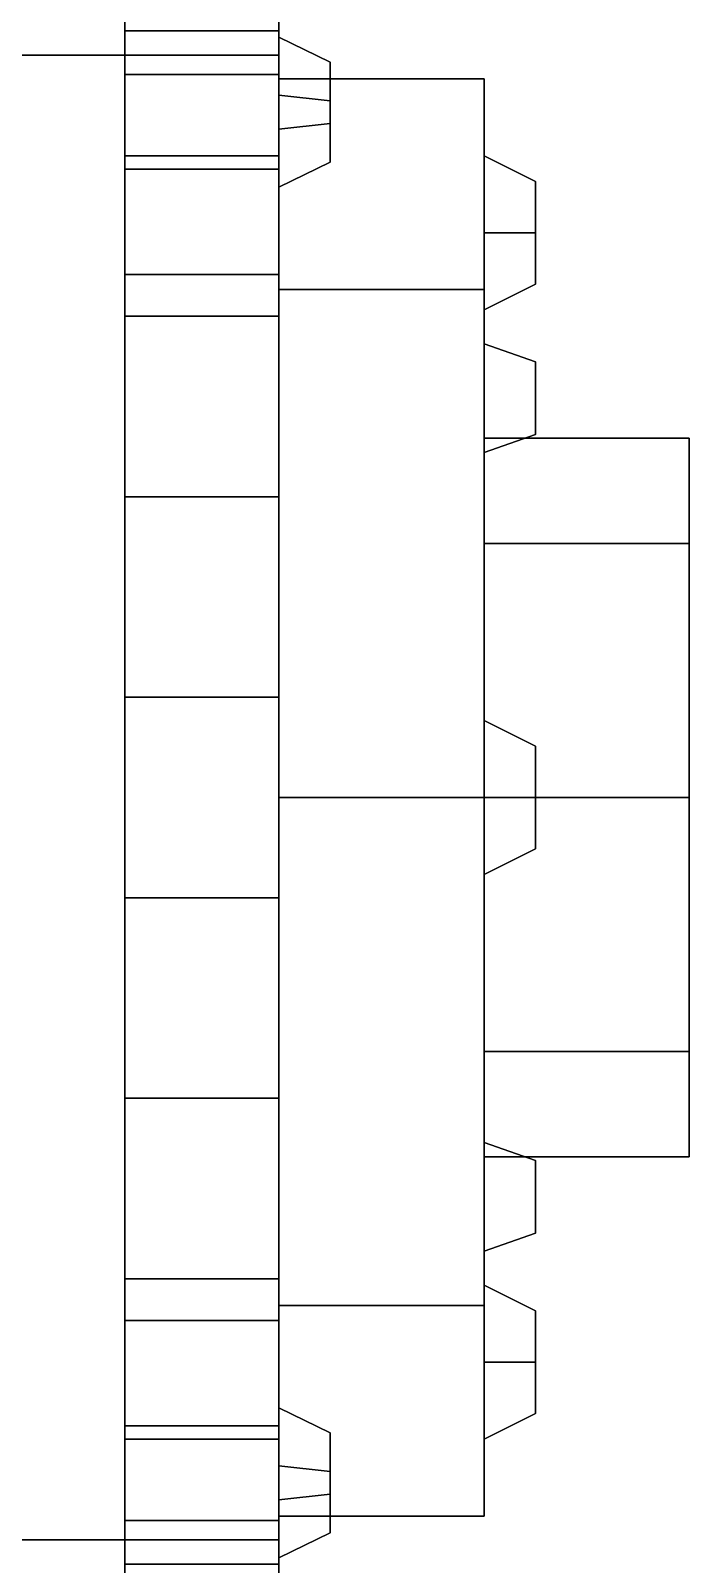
# Model space of a CAD drawing. Header units: millimetres. Extents: x -0.8 to 1, y -3.1 to 12.1.
# Drawn here: x 0.7617 to 0.89, y -0.1494 to 0.1494 of the extents above; entities that cross this region are included whole.
import ezdxf

# ---------------------------------------------------------------- set-up
doc = ezdxf.new("R2010")
doc.units = ezdxf.units.MM
doc.layers.add('wheels', color=2, linetype='Continuous')

msp = doc.modelspace()

# ---------------------------------------------------------------- linework, layer by layer
at = {"layer": 'wheels'}
for points in [[(0.78, 0.14938, 0.55586), (0.78, 0.12502, 0.52531), (0.78, 0.35571, 0.23603), (0.78, 0.48274, 0.39533)], [(0.78, 0.12502, 0.77469), (0.78, 0.14938, 0.74414), (0.78, 0.48274, 0.90467), (0.78, 0.35571, 1.06397)], [(0.81, 0.14464, 1.2837), (0.81, 0.40527, 1.15819), (0.73, 0.40527, 1.15819), (0.73, 0.14464, 1.2837)], [(0.81, 0.40527, 0.14181), (0.81, 0.14464, 0.0163), (0.73, 0.14464, 0.0163), (0.73, 0.40527, 0.14181)], [(0.81, 0.14464, 0.0163), (0.81, 0.40527, 0.14181), (0.81, 0.38345, 0.16917), (0.81, 0.13685, 0.05042)], [(0.81, 0.40527, 1.15819), (0.81, 0.14464, 1.2837), (0.81, 0.13685, 1.24958), (0.81, 0.38345, 1.13083)], [(0.81, 0.13685, 0.05042), (0.81, 0.38345, 0.16917), (0.81, 0.36237, 0.17155), (0.81, 0.14814, 0.06838)], [(0.81, 0.38345, 1.13083), (0.81, 0.13685, 1.24958), (0.81, 0.14814, 1.23162), (0.81, 0.36237, 1.12845)], [(0.81, 0.14814, 0.06838), (0.81, 0.36237, 0.17155), (0.81, 0.36474, 0.19263), (0.81, 0.13017, 0.07967)], [(0.81, 0.13017, 0.07967), (0.81, 0.36474, 0.19263), (0.81, 0.34292, 0.21999), (0.81, 0.12239, 0.11379)], [(0.81, 0.36237, 1.12845), (0.81, 0.14814, 1.23162), (0.81, 0.13017, 1.22033), (0.81, 0.36474, 1.10737)], [(0.81, 0.36474, 1.10737), (0.81, 0.13017, 1.22033), (0.81, 0.12239, 1.18621), (0.81, 0.34292, 1.08001)], [(0.81, 0.12502, 0.52531), (0.81, 0.35571, 0.23603), (0.78, 0.35571, 0.23603), (0.78, 0.12502, 0.52531)], [(0.81, 0.35571, 1.06397), (0.81, 0.12502, 0.77469), (0.78, 0.12502, 0.77469), (0.78, 0.35571, 1.06397)], [(0.81, 0.35571, 0.23603), (0.81, 0.12502, 0.52531), (0.81, 0.09375, 0.50037), (0.81, 0.32444, 0.21109)], [(0.81, 0.32444, 1.08891), (0.81, 0.09375, 0.79963), (0.81, 0.12502, 0.77469), (0.81, 0.35571, 1.06397)], [(0.81, 0.12239, 0.11379), (0.81, 0.34292, 0.21999), (0.78, 0.34292, 0.21999), (0.78, 0.12239, 0.11379)], [(0.81, 0.34292, 1.08001), (0.81, 0.12239, 1.18621), (0.78, 0.12239, 1.18621), (0.78, 0.34292, 1.08001)], [(0.81, 0.32444, 0.21109), (0.81, 0.09375, 0.50037), (0.78, 0.09375, 0.50037), (0.78, 0.32444, 0.21109)], [(0.81, 0.09375, 0.79963), (0.81, 0.32444, 1.08891), (0.78, 0.32444, 1.08891), (0.78, 0.09375, 0.79963)], [(0.78, 0.09375, 0.50037), (0.78, 0.05854, 0.48341), (0.78, 0.14087, 0.12269), (0.78, 0.32444, 0.21109)], [(0.78, 0.05854, 0.81659), (0.78, 0.09375, 0.79963), (0.78, 0.32444, 1.08891), (0.78, 0.14087, 1.17731)], [(0.81, 0.17544, 0.67), (0.81, 0.16674, 0.7081), (0.81, 0.14, 0.65)], [(0.81, 0.17544, 0.63), (0.81, 0.17544, 0.67), (0.81, 0.14, 0.65)], [(0.81, 0.16674, 0.5919), (0.81, 0.17544, 0.63), (0.81, 0.14, 0.65)], [(0.81, 0.16674, 0.7081), (0.81, 0.14938, 0.74414), (0.81, 0.09899, 0.74899), (0.81, 0.14, 0.65)], [(0.81, 0.14938, 0.55586), (0.81, 0.16674, 0.5919), (0.81, 0.14, 0.65), (0.81, 0.09899, 0.55101)], [(0.81, 0.14938, 0.55586), (0.81, 0.12502, 0.52531), (0.78, 0.12502, 0.52531), (0.78, 0.14938, 0.55586)], [(0.81, 0.12502, 0.77469), (0.81, 0.14938, 0.74414), (0.78, 0.14938, 0.74414), (0.78, 0.12502, 0.77469)], [(0.81, 0.12502, 0.52531), (0.81, 0.14938, 0.55586), (0.81, 0.09899, 0.55101)], [(0.81, 0.14938, 0.74414), (0.81, 0.12502, 0.77469), (0.81, 0.09899, 0.74899)], [(0.81, 0.14814, 0.06838), (0.81, 0.13017, 0.07967), (0.82, 0.13129, 0.07479), (0.82, 0.14326, 0.06727)], [(0.81, 0.13685, 0.05042), (0.81, 0.14814, 0.06838), (0.82, 0.14326, 0.06727), (0.82, 0.13574, 0.05529)], [(0.81, 0.14814, 1.23162), (0.81, 0.13685, 1.24958), (0.82, 0.13574, 1.24471), (0.82, 0.14326, 1.23273)], [(0.81, 0.13017, 1.22033), (0.81, 0.14814, 1.23162), (0.82, 0.14326, 1.23273), (0.82, 0.13129, 1.22521)], [(0.81, -0.14464, 1.2837), (0.81, 0.14464, 1.2837), (0.73, 0.14464, 1.2837), (0.73, -0.14464, 1.2837)], [(0.81, 0.14464, 0.0163), (0.81, -0.14464, 0.0163), (0.73, -0.14464, 0.0163), (0.73, 0.14464, 0.0163)], [(0.81, -0.14464, 0.0163), (0.81, 0.14464, 0.0163), (0.81, 0.13685, 0.05042), (0.81, -0.13685, 0.05042)], [(0.81, 0.14464, 1.2837), (0.81, -0.14464, 1.2837), (0.81, -0.13685, 1.24958), (0.81, 0.13685, 1.24958)], [(0.81, 0.05854, 0.48341), (0.81, 0.14087, 0.12269), (0.78, 0.14087, 0.12269), (0.78, 0.05854, 0.48341)], [(0.81, 0.14087, 1.17731), (0.81, 0.05854, 0.81659), (0.78, 0.05854, 0.81659), (0.78, 0.14087, 1.17731)], [(0.81, 0.14087, 0.12269), (0.81, 0.05854, 0.48341), (0.81, 0.01954, 0.47451), (0.81, 0.10187, 0.11379)], [(0.81, 0.12239, 0.11379), (0.81, 0.14087, 0.12269), (0.81, 0.10187, 0.11379), (0.81, 0.12239, 0.11379)], [(0.81, 0.10187, 1.18621), (0.81, 0.01954, 0.82549), (0.81, 0.05854, 0.81659), (0.81, 0.14087, 1.17731)], [(0.81, 0.12239, 1.18621), (0.81, 0.10187, 1.18621), (0.81, 0.14087, 1.17731), (0.81, 0.12239, 1.18621)], [(0.82, 0.14326, 0.06727), (0.82, 0.13129, 0.07479), (0.82, 0.12376, 0.06282), (0.82, 0.13574, 0.05529)], [(0.82, 0.12376, 1.23718), (0.82, 0.13129, 1.22521), (0.82, 0.14326, 1.23273), (0.82, 0.13574, 1.24471)], [(0.81, 0.09899, 0.55101), (0.81, 0.14, 0.65), (0.85, 0.14, 0.65), (0.85, 0.09899, 0.55101)], [(0.81, 0.14, 0.65), (0.81, 0.09899, 0.74899), (0.85, 0.09899, 0.74899), (0.85, 0.14, 0.65)], [(0.85, 0.09899, 0.74899), (0.85, 0.08839, 0.73839), (0.85, 0.125, 0.65), (0.85, 0.14, 0.65)], [(0.85, 0.14, 0.65), (0.85, 0.125, 0.65), (0.85, 0.08839, 0.56161), (0.85, 0.09899, 0.55101)], [(0.81, -0.13685, 0.05042), (0.81, 0.13685, 0.05042), (0.81, 0.11889, 0.06171), (0.81, -0.11889, 0.06171)], [(0.81, 0.11889, 0.06171), (0.81, 0.13685, 0.05042), (0.82, 0.13574, 0.05529), (0.82, 0.12376, 0.06282)], [(0.81, 0.13685, 1.24958), (0.81, -0.13685, 1.24958), (0.81, -0.11889, 1.23829), (0.81, 0.11889, 1.23829)], [(0.81, 0.13685, 1.24958), (0.81, 0.11889, 1.23829), (0.82, 0.12376, 1.23718), (0.82, 0.13574, 1.24471)], [(0.81, 0.13017, 0.07967), (0.81, 0.11889, 0.06171), (0.82, 0.12376, 0.06282), (0.82, 0.13129, 0.07479)], [(0.81, 0.11889, 1.23829), (0.81, 0.13017, 1.22033), (0.82, 0.13129, 1.22521), (0.82, 0.12376, 1.23718)], [(0.81, -0.11889, 0.06171), (0.81, 0.11889, 0.06171), (0.81, 0.13017, 0.07967), (0.81, -0.13017, 0.07967)], [(0.81, -0.13017, 0.07967), (0.81, 0.13017, 0.07967), (0.81, 0.12239, 0.11379), (0.81, -0.12239, 0.11379)], [(0.81, 0.11889, 1.23829), (0.81, -0.11889, 1.23829), (0.81, -0.13017, 1.22033), (0.81, 0.13017, 1.22033)], [(0.81, 0.13017, 1.22033), (0.81, -0.13017, 1.22033), (0.81, -0.12239, 1.18621), (0.81, 0.12239, 1.18621)], [(0.81, 0.12502, 0.77469), (0.81, 0.09375, 0.79963), (0.81, 0.09899, 0.74899)], [(0.81, 0.09375, 0.50037), (0.81, 0.12502, 0.52531), (0.81, 0.09899, 0.55101)], [(0.85, 0.11, 0.635), (0.85, 0.125, 0.65), (0.86, 0.12, 0.65), (0.86, 0.11, 0.64)], [(0.85, 0.125, 0.65), (0.85, 0.11, 0.665), (0.86, 0.11, 0.66), (0.86, 0.12, 0.65)], [(0.85, 0.08839, 0.73839), (0.85, 0.08839, 0.71718), (0.85, 0.11, 0.665), (0.85, 0.125, 0.65)], [(0.85, 0.125, 0.65), (0.85, 0.11, 0.635), (0.85, 0.08839, 0.58282), (0.85, 0.08839, 0.56161)], [(0.81, -0.12239, 0.11379), (0.81, 0.12239, 0.11379), (0.78, 0.12239, 0.11379), (0.78, -0.12239, 0.11379)], [(0.81, 0.12239, 1.18621), (0.81, -0.12239, 1.18621), (0.78, -0.12239, 1.18621), (0.78, 0.12239, 1.18621)], [(0.86, 0.11, 0.66), (0.86, 0.1, 0.65), (0.86, 0.11, 0.64), (0.86, 0.12, 0.65)], [(0.85, 0.095, 0.65), (0.85, 0.11, 0.635), (0.86, 0.11, 0.64), (0.86, 0.1, 0.65)], [(0.85, 0.11, 0.665), (0.85, 0.095, 0.65), (0.86, 0.1, 0.65), (0.86, 0.11, 0.66)], [(0.85, 0.08839, 0.71718), (0.85, 0.06718, 0.71718), (0.85, 0.095, 0.65), (0.85, 0.11, 0.665)], [(0.85, 0.11, 0.635), (0.85, 0.095, 0.65), (0.85, 0.06718, 0.58282), (0.85, 0.08839, 0.58282)], [(0.81, 0.10187, 0.11379), (0.81, 0.01954, 0.47451), (0.78, 0.01954, 0.47451), (0.78, 0.10187, 0.11379)], [(0.81, 0.01954, 0.82549), (0.81, 0.10187, 1.18621), (0.78, 0.10187, 1.18621), (0.78, 0.01954, 0.82549)], [(0.78, 0.01954, 0.47451), (0.78, -0.01954, 0.47451), (0.78, -0.10187, 0.11379), (0.78, 0.10187, 0.11379)], [(0.78, -0.01954, 0.82549), (0.78, 0.01954, 0.82549), (0.78, 0.10187, 1.18621), (0.78, -0.10187, 1.18621)], [(0.81, 0.09375, 0.79963), (0.81, 0.05854, 0.81659), (0.81, 0, 0.79), (0.81, 0.09899, 0.74899)], [(0.81, 0.05854, 0.48341), (0.81, 0.09375, 0.50037), (0.81, 0.09899, 0.55101), (0.81, 0, 0.51)], [(0.81, 0, 0.51), (0.81, 0.09899, 0.55101), (0.85, 0.09899, 0.55101), (0.85, 0, 0.51)], [(0.81, 0.09899, 0.74899), (0.81, 0, 0.79), (0.85, 0, 0.79), (0.85, 0.09899, 0.74899)], [(0.85, 0, 0.79), (0.85, 0, 0.775), (0.85, 0.08839, 0.73839), (0.85, 0.09899, 0.74899)], [(0.85, 0.09899, 0.55101), (0.85, 0.08839, 0.56161), (0.85, 0, 0.525), (0.85, 0, 0.51)], [(0.81, 0.09375, 0.50037), (0.81, 0.05854, 0.48341), (0.78, 0.05854, 0.48341), (0.78, 0.09375, 0.50037)], [(0.81, 0.05854, 0.81659), (0.81, 0.09375, 0.79963), (0.78, 0.09375, 0.79963), (0.78, 0.05854, 0.81659)], [(0.85, 0.095, 0.65), (0.85, 0.06718, 0.71718), (0.85, 0.0495, 0.6995), (0.85, 0.07, 0.65)], [(0.85, 0.06718, 0.58282), (0.85, 0.095, 0.65), (0.85, 0.07, 0.65), (0.85, 0.0495, 0.6005)], [(0.85, 0.08839, 0.73839), (0.85, 0.06718, 0.73839), (0.86, 0.07071, 0.73485), (0.86, 0.08485, 0.73485)], [(0.85, 0.06718, 0.71718), (0.85, 0.08839, 0.71718), (0.86, 0.08485, 0.72071), (0.86, 0.07071, 0.72071)], [(0.85, 0.08839, 0.71718), (0.85, 0.08839, 0.73839), (0.86, 0.08485, 0.73485), (0.86, 0.08485, 0.72071)], [(0.85, 0.08839, 0.56161), (0.85, 0.08839, 0.58282), (0.86, 0.08485, 0.57929), (0.86, 0.08485, 0.56515)], [(0.85, 0.08839, 0.58282), (0.85, 0.06718, 0.58282), (0.86, 0.07071, 0.57929), (0.86, 0.08485, 0.57929)], [(0.85, 0.06718, 0.56161), (0.85, 0.08839, 0.56161), (0.86, 0.08485, 0.56515), (0.86, 0.07071, 0.56515)], [(0.85, 0, 0.775), (0.85, 0.015, 0.76), (0.85, 0.06718, 0.73839), (0.85, 0.08839, 0.73839)], [(0.85, 0.08839, 0.56161), (0.85, 0.06718, 0.56161), (0.85, 0.015, 0.54), (0.85, 0, 0.525)], [(0.86, 0.07071, 0.73485), (0.86, 0.07071, 0.72071), (0.86, 0.08485, 0.72071), (0.86, 0.08485, 0.73485)], [(0.86, 0.08485, 0.57929), (0.86, 0.07071, 0.57929), (0.86, 0.07071, 0.56515), (0.86, 0.08485, 0.56515)], [(0.85, 0.06718, 0.73839), (0.85, 0.06718, 0.71718), (0.86, 0.07071, 0.72071), (0.86, 0.07071, 0.73485)], [(0.85, 0.06718, 0.58282), (0.85, 0.06718, 0.56161), (0.86, 0.07071, 0.56515), (0.86, 0.07071, 0.57929)], [(0.89, 0.0495, 0.6995), (0.89, 0.07, 0.65), (0.85, 0.07, 0.65), (0.85, 0.0495, 0.6995)], [(0.89, 0.07, 0.65), (0.89, 0.0495, 0.6005), (0.85, 0.0495, 0.6005), (0.85, 0.07, 0.65)], [(0.89, -0.0495, 0.6995), (0.89, 0.07, 0.65), (0.89, 0.0495, 0.6995), (0.89, 0, 0.72)], [(0.89, -0.07, 0.65), (0.89, 0.0495, 0.6005), (0.89, 0.07, 0.65), (0.89, -0.0495, 0.6995)], [(0.85, 0.015, 0.76), (0.85, 0, 0.745), (0.85, 0.06718, 0.71718), (0.85, 0.06718, 0.73839)], [(0.85, 0.06718, 0.71718), (0.85, 0, 0.745), (0.85, 0, 0.72), (0.85, 0.0495, 0.6995)], [(0.85, 0.06718, 0.56161), (0.85, 0.06718, 0.58282), (0.85, 0, 0.555), (0.85, 0.015, 0.54)], [(0.85, 0, 0.555), (0.85, 0.06718, 0.58282), (0.85, 0.0495, 0.6005), (0.85, 0, 0.58)], [(0.81, 0.05854, 0.81659), (0.81, 0.01954, 0.82549), (0.81, 0, 0.79)], [(0.81, 0.01954, 0.47451), (0.81, 0.05854, 0.48341), (0.81, 0, 0.51)], [(0.89, 0, 0.72), (0.89, 0.0495, 0.6995), (0.85, 0.0495, 0.6995), (0.85, 0, 0.72)], [(0.89, 0.0495, 0.6005), (0.89, 0, 0.58), (0.85, 0, 0.58), (0.85, 0.0495, 0.6005)], [(0.89, -0.0495, 0.6005), (0.89, 0, 0.58), (0.89, 0.0495, 0.6005), (0.89, -0.07, 0.65)], [(0.81, 0.01954, 0.47451), (0.81, -0.01954, 0.47451), (0.78, -0.01954, 0.47451), (0.78, 0.01954, 0.47451)], [(0.81, -0.01954, 0.82549), (0.81, 0.01954, 0.82549), (0.78, 0.01954, 0.82549), (0.78, -0.01954, 0.82549)], [(0.81, 0.01954, 0.82549), (0.81, -0.01954, 0.82549), (0.81, 0, 0.79)], [(0.81, -0.01954, 0.47451), (0.81, 0.01954, 0.47451), (0.81, 0, 0.51)], [(0.85, 0, 0.745), (0.85, 0.015, 0.76), (0.86, 0.01, 0.76), (0.86, 0, 0.75)], [(0.85, 0.015, 0.76), (0.85, 0, 0.775), (0.86, 0, 0.77), (0.86, 0.01, 0.76)], [(0.85, 0, 0.525), (0.85, 0.015, 0.54), (0.86, 0.01, 0.54), (0.86, 0, 0.53)], [(0.85, 0.015, 0.54), (0.85, 0, 0.555), (0.86, 0, 0.55), (0.86, 0.01, 0.54)], [(0.86, -0.01, 0.76), (0.86, 0, 0.75), (0.86, 0.01, 0.76), (0.86, 0, 0.77)], [(0.86, 0.01, 0.54), (0.86, 0, 0.55), (0.86, -0.01, 0.54), (0.86, 0, 0.53)], [(0.81, -0.05854, 0.81659), (0.81, -0.09375, 0.79963), (0.81, -0.09899, 0.74899), (0.81, 0, 0.79)], [(0.81, -0.01954, 0.82549), (0.81, -0.05854, 0.81659), (0.81, 0, 0.79)], [(0.81, -0.09899, 0.55101), (0.81, 0, 0.51), (0.85, 0, 0.51), (0.85, -0.09899, 0.55101)], [(0.81, 0, 0.79), (0.81, -0.09899, 0.74899), (0.85, -0.09899, 0.74899), (0.85, 0, 0.79)], [(0.85, 0, 0.555), (0.85, -0.015, 0.54), (0.86, -0.01, 0.54), (0.86, 0, 0.55)], [(0.85, -0.015, 0.54), (0.85, 0, 0.525), (0.86, 0, 0.53), (0.86, -0.01, 0.54)], [(0.85, -0.09899, 0.74899), (0.85, -0.08839, 0.73839), (0.85, 0, 0.775), (0.85, 0, 0.79)], [(0.85, -0.015, 0.54), (0.85, 0, 0.555), (0.85, -0.06718, 0.58282), (0.85, -0.06718, 0.56161)], [(0.85, -0.06718, 0.58282), (0.85, 0, 0.555), (0.85, 0, 0.58), (0.85, -0.0495, 0.6005)], [(0.89, -0.0495, 0.6995), (0.89, 0, 0.72), (0.85, 0, 0.72), (0.85, -0.0495, 0.6995)], [(0.89, 0, 0.58), (0.89, -0.0495, 0.6005), (0.85, -0.0495, 0.6005), (0.85, 0, 0.58)], [(0.81, -0.05854, 0.48341), (0.81, -0.01954, 0.47451), (0.81, 0, 0.51)], [(0.81, -0.09375, 0.50037), (0.81, -0.05854, 0.48341), (0.81, 0, 0.51), (0.81, -0.09899, 0.55101)], [(0.85, 0, 0.775), (0.85, -0.015, 0.76), (0.86, -0.01, 0.76), (0.86, 0, 0.77)], [(0.85, -0.015, 0.76), (0.85, 0, 0.745), (0.86, 0, 0.75), (0.86, -0.01, 0.76)], [(0.85, -0.08839, 0.73839), (0.85, -0.06718, 0.73839), (0.85, -0.015, 0.76), (0.85, 0, 0.775)], [(0.85, -0.06718, 0.73839), (0.85, -0.06718, 0.71718), (0.85, 0, 0.745), (0.85, -0.015, 0.76)], [(0.85, 0, 0.745), (0.85, -0.06718, 0.71718), (0.85, -0.0495, 0.6995), (0.85, 0, 0.72)], [(0.85, 0, 0.51), (0.85, 0, 0.525), (0.85, -0.08839, 0.56161), (0.85, -0.09899, 0.55101)], [(0.85, 0, 0.525), (0.85, -0.015, 0.54), (0.85, -0.06718, 0.56161), (0.85, -0.08839, 0.56161)], [(0.81, -0.01954, 0.47451), (0.81, -0.10187, 0.11379), (0.78, -0.10187, 0.11379), (0.78, -0.01954, 0.47451)], [(0.81, -0.10187, 1.18621), (0.81, -0.01954, 0.82549), (0.78, -0.01954, 0.82549), (0.78, -0.10187, 1.18621)], [(0.81, -0.10187, 0.11379), (0.81, -0.01954, 0.47451), (0.81, -0.05854, 0.48341), (0.81, -0.14087, 0.12269)], [(0.81, -0.14087, 1.17731), (0.81, -0.05854, 0.81659), (0.81, -0.01954, 0.82549), (0.81, -0.10187, 1.18621)], [(0.85, -0.06718, 0.71718), (0.85, -0.095, 0.65), (0.85, -0.07, 0.65), (0.85, -0.0495, 0.6995)], [(0.85, -0.095, 0.65), (0.85, -0.06718, 0.58282), (0.85, -0.0495, 0.6005), (0.85, -0.07, 0.65)], [(0.89, -0.07, 0.65), (0.89, -0.0495, 0.6995), (0.85, -0.0495, 0.6995), (0.85, -0.07, 0.65)], [(0.89, -0.0495, 0.6005), (0.89, -0.07, 0.65), (0.85, -0.07, 0.65), (0.85, -0.0495, 0.6005)], [(0.81, -0.14087, 0.12269), (0.81, -0.05854, 0.48341), (0.78, -0.05854, 0.48341), (0.78, -0.14087, 0.12269)], [(0.81, -0.05854, 0.81659), (0.81, -0.14087, 1.17731), (0.78, -0.14087, 1.17731), (0.78, -0.05854, 0.81659)], [(0.78, -0.05854, 0.48341), (0.78, -0.09375, 0.50037), (0.78, -0.32444, 0.21109), (0.78, -0.14087, 0.12269)], [(0.81, -0.05854, 0.48341), (0.81, -0.09375, 0.50037), (0.78, -0.09375, 0.50037), (0.78, -0.05854, 0.48341)], [(0.78, -0.09375, 0.79963), (0.78, -0.05854, 0.81659), (0.78, -0.14087, 1.17731), (0.78, -0.32444, 1.08891)], [(0.81, -0.09375, 0.79963), (0.81, -0.05854, 0.81659), (0.78, -0.05854, 0.81659), (0.78, -0.09375, 0.79963)], [(0.85, -0.08839, 0.71718), (0.85, -0.06718, 0.71718), (0.86, -0.07071, 0.72071), (0.86, -0.08485, 0.72071)], [(0.85, -0.06718, 0.71718), (0.85, -0.06718, 0.73839), (0.86, -0.07071, 0.73485), (0.86, -0.07071, 0.72071)], [(0.85, -0.06718, 0.73839), (0.85, -0.08839, 0.73839), (0.86, -0.08485, 0.73485), (0.86, -0.07071, 0.73485)], [(0.85, -0.08839, 0.56161), (0.85, -0.06718, 0.56161), (0.86, -0.07071, 0.56515), (0.86, -0.08485, 0.56515)], [(0.85, -0.06718, 0.56161), (0.85, -0.06718, 0.58282), (0.86, -0.07071, 0.57929), (0.86, -0.07071, 0.56515)], [(0.85, -0.06718, 0.58282), (0.85, -0.08839, 0.58282), (0.86, -0.08485, 0.57929), (0.86, -0.07071, 0.57929)], [(0.85, -0.11, 0.665), (0.85, -0.095, 0.65), (0.85, -0.06718, 0.71718), (0.85, -0.08839, 0.71718)], [(0.85, -0.08839, 0.58282), (0.85, -0.06718, 0.58282), (0.85, -0.095, 0.65), (0.85, -0.11, 0.635)], [(0.86, -0.08485, 0.72071), (0.86, -0.07071, 0.72071), (0.86, -0.07071, 0.73485), (0.86, -0.08485, 0.73485)], [(0.86, -0.07071, 0.56515), (0.86, -0.07071, 0.57929), (0.86, -0.08485, 0.57929), (0.86, -0.08485, 0.56515)], [(0.85, -0.08839, 0.73839), (0.85, -0.08839, 0.71718), (0.86, -0.08485, 0.72071), (0.86, -0.08485, 0.73485)], [(0.85, -0.08839, 0.58282), (0.85, -0.08839, 0.56161), (0.86, -0.08485, 0.56515), (0.86, -0.08485, 0.57929)], [(0.85, -0.14, 0.65), (0.85, -0.125, 0.65), (0.85, -0.08839, 0.73839), (0.85, -0.09899, 0.74899)], [(0.85, -0.125, 0.65), (0.85, -0.11, 0.665), (0.85, -0.08839, 0.71718), (0.85, -0.08839, 0.73839)], [(0.85, -0.09899, 0.55101), (0.85, -0.08839, 0.56161), (0.85, -0.125, 0.65), (0.85, -0.14, 0.65)], [(0.85, -0.08839, 0.56161), (0.85, -0.08839, 0.58282), (0.85, -0.11, 0.635), (0.85, -0.125, 0.65)], [(0.81, -0.09375, 0.50037), (0.81, -0.32444, 0.21109), (0.78, -0.32444, 0.21109), (0.78, -0.09375, 0.50037)], [(0.81, -0.32444, 1.08891), (0.81, -0.09375, 0.79963), (0.78, -0.09375, 0.79963), (0.78, -0.32444, 1.08891)], [(0.81, -0.32444, 0.21109), (0.81, -0.09375, 0.50037), (0.81, -0.12502, 0.52531), (0.81, -0.35571, 0.23603)], [(0.81, -0.35571, 1.06397), (0.81, -0.12502, 0.77469), (0.81, -0.09375, 0.79963), (0.81, -0.32444, 1.08891)], [(0.81, -0.09375, 0.79963), (0.81, -0.12502, 0.77469), (0.81, -0.09899, 0.74899)], [(0.81, -0.12502, 0.52531), (0.81, -0.09375, 0.50037), (0.81, -0.09899, 0.55101)], [(0.85, -0.11, 0.635), (0.85, -0.095, 0.65), (0.86, -0.1, 0.65), (0.86, -0.11, 0.64)], [(0.85, -0.095, 0.65), (0.85, -0.11, 0.665), (0.86, -0.11, 0.66), (0.86, -0.1, 0.65)], [(0.81, -0.12502, 0.77469), (0.81, -0.14938, 0.74414), (0.81, -0.09899, 0.74899)], [(0.81, -0.14938, 0.74414), (0.81, -0.16674, 0.7081), (0.81, -0.14, 0.65), (0.81, -0.09899, 0.74899)], [(0.81, -0.14938, 0.55586), (0.81, -0.12502, 0.52531), (0.81, -0.09899, 0.55101)], [(0.81, -0.16674, 0.5919), (0.81, -0.14938, 0.55586), (0.81, -0.09899, 0.55101), (0.81, -0.14, 0.65)], [(0.81, -0.14, 0.65), (0.81, -0.09899, 0.55101), (0.85, -0.09899, 0.55101), (0.85, -0.14, 0.65)], [(0.81, -0.09899, 0.74899), (0.81, -0.14, 0.65), (0.85, -0.14, 0.65), (0.85, -0.09899, 0.74899)], [(0.86, -0.11, 0.64), (0.86, -0.1, 0.65), (0.86, -0.11, 0.66), (0.86, -0.12, 0.65)], [(0.81, -0.12239, 0.11379), (0.81, -0.10187, 0.11379), (0.81, -0.14087, 0.12269), (0.81, -0.12239, 0.11379)], [(0.81, -0.12239, 1.18621), (0.81, -0.14087, 1.17731), (0.81, -0.10187, 1.18621), (0.81, -0.12239, 1.18621)], [(0.85, -0.125, 0.65), (0.85, -0.11, 0.635), (0.86, -0.11, 0.64), (0.86, -0.12, 0.65)], [(0.85, -0.11, 0.665), (0.85, -0.125, 0.65), (0.86, -0.12, 0.65), (0.86, -0.11, 0.66)], [(0.81, -0.11889, 0.06171), (0.81, -0.13017, 0.07967), (0.82, -0.13129, 0.07479), (0.82, -0.12376, 0.06282)], [(0.81, -0.13685, 0.05042), (0.81, -0.11889, 0.06171), (0.82, -0.12376, 0.06282), (0.82, -0.13574, 0.05529)], [(0.81, -0.11889, 1.23829), (0.81, -0.13685, 1.24958), (0.82, -0.13574, 1.24471), (0.82, -0.12376, 1.23718)], [(0.81, -0.13017, 1.22033), (0.81, -0.11889, 1.23829), (0.82, -0.12376, 1.23718), (0.82, -0.13129, 1.22521)], [(0.81, -0.34292, 0.21999), (0.81, -0.12239, 0.11379), (0.78, -0.12239, 0.11379), (0.78, -0.34292, 0.21999)], [(0.81, -0.12239, 1.18621), (0.81, -0.34292, 1.08001), (0.78, -0.34292, 1.08001), (0.78, -0.12239, 1.18621)], [(0.81, -0.36474, 0.19263), (0.81, -0.13017, 0.07967), (0.81, -0.12239, 0.11379), (0.81, -0.34292, 0.21999)], [(0.81, -0.13017, 1.22033), (0.81, -0.36474, 1.10737), (0.81, -0.34292, 1.08001), (0.81, -0.12239, 1.18621)], [(0.81, -0.35571, 0.23603), (0.81, -0.12502, 0.52531), (0.78, -0.12502, 0.52531), (0.78, -0.35571, 0.23603)], [(0.81, -0.12502, 0.77469), (0.81, -0.35571, 1.06397), (0.78, -0.35571, 1.06397), (0.78, -0.12502, 0.77469)], [(0.78, -0.12502, 0.52531), (0.78, -0.14938, 0.55586), (0.78, -0.48274, 0.39533), (0.78, -0.35571, 0.23603)], [(0.81, -0.12502, 0.52531), (0.81, -0.14938, 0.55586), (0.78, -0.14938, 0.55586), (0.78, -0.12502, 0.52531)], [(0.78, -0.14938, 0.74414), (0.78, -0.12502, 0.77469), (0.78, -0.35571, 1.06397), (0.78, -0.48274, 0.90467)], [(0.81, -0.14938, 0.74414), (0.81, -0.12502, 0.77469), (0.78, -0.12502, 0.77469), (0.78, -0.14938, 0.74414)], [(0.82, -0.12376, 0.06282), (0.82, -0.13129, 0.07479), (0.82, -0.14326, 0.06727), (0.82, -0.13574, 0.05529)], [(0.82, -0.14326, 1.23273), (0.82, -0.13129, 1.22521), (0.82, -0.12376, 1.23718), (0.82, -0.13574, 1.24471)], [(0.81, -0.36237, 0.17155), (0.81, -0.14814, 0.06838), (0.81, -0.13017, 0.07967), (0.81, -0.36474, 0.19263)], [(0.81, -0.13017, 0.07967), (0.81, -0.14814, 0.06838), (0.82, -0.14326, 0.06727), (0.82, -0.13129, 0.07479)], [(0.81, -0.14814, 1.23162), (0.81, -0.36237, 1.12845), (0.81, -0.36474, 1.10737), (0.81, -0.13017, 1.22033)], [(0.81, -0.14814, 1.23162), (0.81, -0.13017, 1.22033), (0.82, -0.13129, 1.22521), (0.82, -0.14326, 1.23273)], [(0.81, -0.14814, 0.06838), (0.81, -0.13685, 0.05042), (0.82, -0.13574, 0.05529), (0.82, -0.14326, 0.06727)], [(0.81, -0.13685, 1.24958), (0.81, -0.14814, 1.23162), (0.82, -0.14326, 1.23273), (0.82, -0.13574, 1.24471)], [(0.81, -0.40527, 0.14181), (0.81, -0.14464, 0.0163), (0.81, -0.13685, 0.05042), (0.81, -0.38345, 0.16917)], [(0.81, -0.38345, 0.16917), (0.81, -0.13685, 0.05042), (0.81, -0.14814, 0.06838), (0.81, -0.36237, 0.17155)], [(0.81, -0.14464, 1.2837), (0.81, -0.40527, 1.15819), (0.81, -0.38345, 1.13083), (0.81, -0.13685, 1.24958)], [(0.81, -0.13685, 1.24958), (0.81, -0.38345, 1.13083), (0.81, -0.36237, 1.12845), (0.81, -0.14814, 1.23162)], [(0.81, -0.16674, 0.7081), (0.81, -0.17544, 0.67), (0.81, -0.14, 0.65)], [(0.81, -0.17544, 0.67), (0.81, -0.17544, 0.63), (0.81, -0.14, 0.65)], [(0.81, -0.17544, 0.63), (0.81, -0.16674, 0.5919), (0.81, -0.14, 0.65)], [(0.81, -0.40527, 1.15819), (0.81, -0.14464, 1.2837), (0.73, -0.14464, 1.2837), (0.73, -0.40527, 1.15819)], [(0.81, -0.14464, 0.0163), (0.81, -0.40527, 0.14181), (0.73, -0.40527, 0.14181), (0.73, -0.14464, 0.0163)]]:
    msp.add_3dface(points, dxfattribs=at)

doc.saveas('drawing.dxf')
